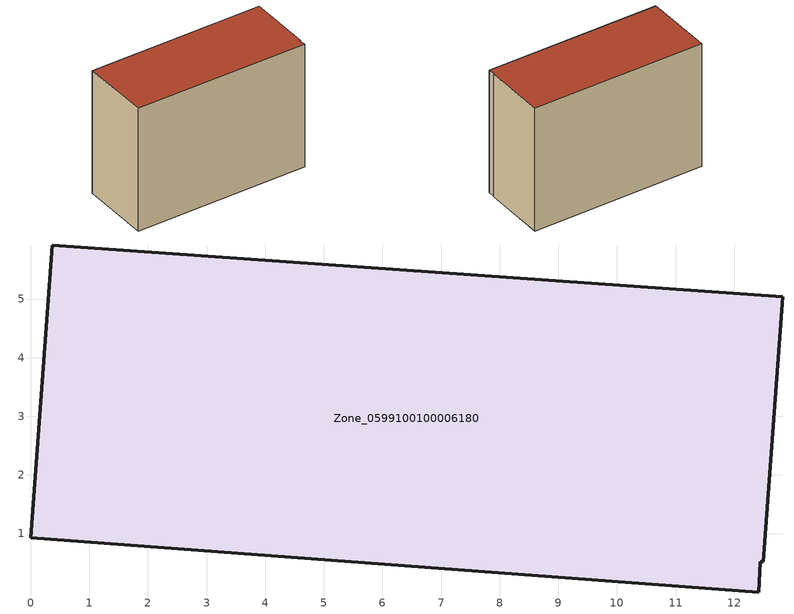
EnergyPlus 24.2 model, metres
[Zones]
Zone_0599100100006180
 floor ground (C_G): 0.37,5.92 12.83,5.04 12.49,0.52 12.44,0.52 12.42,0 0,0.93 z0
 wall outside (C_F): 12.83,5.04 0.37,5.92 0,0.93 12.42,0 12.44,0.52 12.49,0.52 12.83,5.04 z0:9.16
 roof outside (C_R): 12.42,0 12.44,0.52 12.49,0.52 12.83,5.04 0.37,5.92 0,0.93 z9.16
[BUILDING]
Pand.0599100100006180: North Axis=0; Terrain=City; Loads Convergence Tolerance Value=0.04; Temperature Convergence Tolerance Value=0.4; Solar Distribution=FullExterior; Maximum Number of Warmup Days=25; Minimum Number of Warmup Days=1
[Site:Location]
Rotterdam.The.Hague.AP_ZH_NLD Design_Conditions: Latitude=51.96; Longitude=4.45; Time Zone=1; Elevation=-4.5
[SITE:GROUNDTEMPERATURE:BUILDINGSURFACE]
18, 18, 18, 18, 18, 18, 18, 18, 18, 18, 18, 18
[MATERIAL] Thermal Absorptance=0.9; Solar Absorptance=0.7; Visible Absorptance=0.7
Name | Roughness | Thickness | Conductivity | Density | Specific Heat
G.TC.2015-2018 | MediumSmooth | 0.15 | 0.0428571 | 540 | 1210
F.TC.2015-2018 | Rough | 0.3 | 0.0666667 | 1920 | 840
R.TC.2015-2018 | MediumRough | 0.2 | 0.0333333 | 1500 | 1000
[CONSTRUCTION]
C_G: G.TC.2015-2018
C_F: F.TC.2015-2018
C_R: R.TC.2015-2018
[ZONE]
Zone_0599100100006180: Type=1; Multiplier=1; Ceiling Height=Autocalculate; Volume=Autocalculate; Floor Area=autocalculate; Part of Total Floor Area=Yes
[ZONEINFILTRATION:DESIGNFLOWRATE]
Infil_Zone_0599100100006180: Zone or ZoneList or Space or SpaceList=Zone_0599100100006180; Schedule=AlwaysOn; Design Flow Rate Calculation Method=Flow/Area; Flow Rate per Floor Area=0.0015; Constant Term Coefficient=1; Temperature Term Coefficient=0; Velocity Term Coefficient=0; Velocity Squared Term Coefficient=0
[HVACTEMPLATE:ZONE:IDEALLOADSAIRSYSTEM]
Zone_0599100100006180: Maximum Heating Supply Air Temperature=50; Minimum Cooling Supply Air Temperature=13; Maximum Heating Supply Air Humidity Ratio=0.0156; Minimum Cooling Supply Air Humidity Ratio=0.0077; Heating Limit=NoLimit; Cooling Limit=NoLimit; Dehumidification Control Type=ConstantSensibleHeatRatio; Cooling Sensible Heat Ratio=0.7; Dehumidification Setpoint=60; Humidification Control Type=None; Humidification Setpoint=30; Outdoor Air Method=None; Outdoor Air Flow Rate per Person=0.00944; Outdoor Air Flow Rate per Zone Floor Area=0; Outdoor Air Flow Rate per Zone=0; Demand Controlled Ventilation Type=None; Outdoor Air Economizer Type=NoEconomizer; Heat Recovery Type=None; Sensible Heat Recovery Effectiveness=0.7; Latent Heat Recovery Effectiveness=0.65
[ZONECONTROL:THERMOSTAT]
ThermostatControl_Zone_0599100100006180: Zone or ZoneList=Zone_0599100100006180; Control Type Schedule=DualSetpointControlType; Control 1=Thermostat_Zone_0599100100006180; Temperature Difference Between Cutout And Setpoint=0
[THERMOSTATSETPOINT:DUALSETPOINT]
Thermostat_Zone_0599100100006180: Heating Setpoint Temperature Schedule=HeatingSetpoint_Zone_0599100100006180; Cooling Setpoint Temperature Schedule=CoolingSetpoint_Zone_0599100100006180
[SCHEDULE:COMPACT]
HeatingSetpoint_Zone_0599100100006180: Through: 12/31, For: AllDays, Until: 24:00, 21
CoolingSetpoint_Zone_0599100100006180: Through: 12/31, For: AllDays, Until: 24:00, 24
DualSetpointControlType: Through: 12/31, For: AllDays, Until: 24:00, 4
AlwaysOn: Through: 12/31, For: AllDays, Until: 24:00, 1
